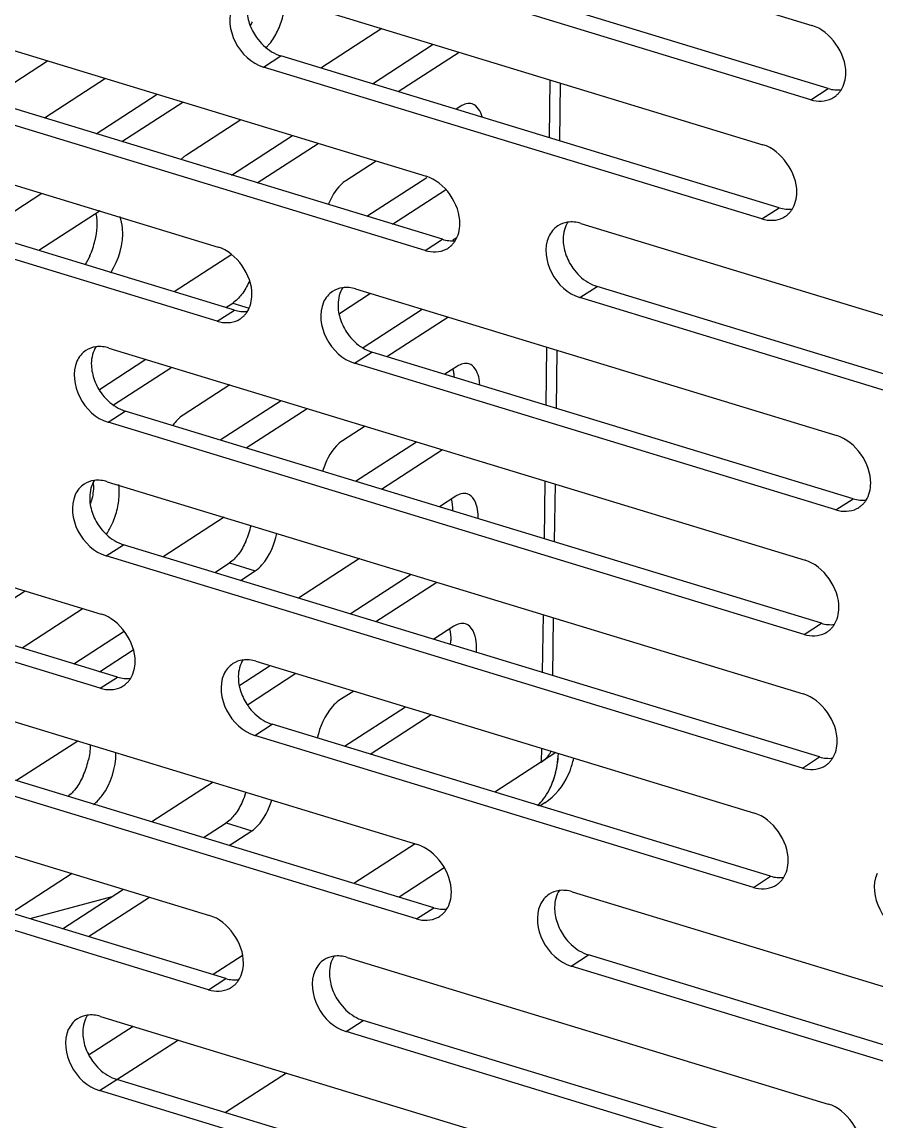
# Model space of a CAD drawing. Header units: millimetres. Extents: x -177 to 18421, y -5017 to 3255.
# Drawn here: x 13035.13 to 13045.46, y 1999.56 to 2012.85 of the extents above; entities that cross this region are included whole.
import ezdxf

# ---------------------------------------------------------------- set-up
doc = ezdxf.new("R2010")
doc.units = ezdxf.units.MM
doc.header["$LTSCALE"] = 46.255
doc.layers.get('0').update_dxf_attribs({"linetype": 'CONTINUOUS'})

msp = doc.modelspace()

# ---------------------------------------------------------------- linework, layer by layer
at = {"color": 3, "linetype": 'Continuous'}
for p, q in [((13036.266, 2015.374), (13044.681, 2012.809)), ((13044.669, 2011.911), (13036.255, 2014.476)), ((13038.063, 2013.204), (13044.089, 2011.367)), ((13033.991, 2012.822), (13040.017, 2010.986)), ((13039.367, 2012.104), (13040.104, 2012.581)), ((13044.077, 2010.469), (13038.052, 2012.306)), ((13036.027, 2011.499), (13036.765, 2011.977)), ((13031.685, 2011.903), (13037.503, 2010.13)), ((13040.005, 2010.088), (13033.98, 2011.925)), ((13037.663, 2011), (13038.401, 2011.478)), ((13037.491, 2009.232), (13031.673, 2011.005)), ((13039.299, 2010.502), (13040.025, 2010.972)), ((13041.887, 2010.416), (13047.912, 2008.579)), ((13039.165, 2009.623), (13044.982, 2007.85)), ((13037.596, 2009.398), (13037.679, 2009.452)), ((13047.901, 2007.681), (13041.875, 2009.518)), ((13039.256, 2008.915), (13039.97, 2009.378)), ((13036.183, 2008.909), (13044.598, 2006.344)), ((13036.067, 2008.408), (13036.63, 2008.773)), ((13044.971, 2006.952), (13039.153, 2008.725)), ((13037.528, 2007.797), (13038.266, 2008.274)), ((13044.587, 2005.446), (13036.172, 2008.011)), ((13039.164, 2007.298), (13039.902, 2007.776)), ((13030.064, 2007.53), (13036.09, 2005.693)), ((13036.163, 2007.293), (13044.577, 2004.728)), ((13036.078, 2004.795), (13030.053, 2006.632)), ((13044.566, 2003.83), (13036.151, 2006.395)), ((13037.461, 2006.195), (13037.639, 2006.31)), ((13039.097, 2005.696), (13039.835, 2006.174)), ((13035.757, 2005.091), (13036.368, 2005.487)), ((13037.764, 2004.833), (13038.131, 2005.071)), ((13037.96, 2005.123), (13043.985, 2003.286)), ((13033.888, 2004.742), (13039.913, 2002.905)), ((13039.029, 2004.094), (13039.767, 2004.572)), ((13043.974, 2002.388), (13037.948, 2004.225)), ((13031.581, 2003.822), (13037.399, 2002.049)), ((13039.902, 2002.007), (13033.876, 2003.844)), ((13037.326, 2002.991), (13037.599, 2003.167)), ((13037.388, 2001.151), (13031.57, 2002.924)), ((13035.623, 2001.888), (13036.36, 2002.365)), ((13036.219, 2002.274), (13035.227, 2002.008)), ((13041.783, 2002.335), (13047.808, 2000.498)), ((13039.061, 2001.542), (13044.879, 1999.769)), ((13047.797, 1999.6), (13041.771, 2001.437)), ((13036.08, 2000.829), (13044.495, 1998.264)), ((13044.867, 1998.871), (13039.05, 2000.644)), ((13044.483, 1997.366), (13036.068, 1999.931))]:
    msp.add_line(p, q, dxfattribs=at)
at = {"color": 7, "linetype": 'Continuous'}
for p, q in [((13044.878, 2012.046), (13036.463, 2014.611)), ((13039.481, 2012.771), (13038.743, 2012.293)), ((13039.678, 2012.009), (13040.416, 2012.486)), ((13034.703, 2011.903), (13035.441, 2012.381)), ((13038.052, 2012.306), (13038.26, 2012.441)), ((13044.286, 2010.604), (13038.26, 2012.441)), ((13040.214, 2010.223), (13034.188, 2012.06)), ((13036.142, 2012.167), (13035.404, 2011.689)), ((13041.514, 2012.152), (13041.505, 2011.452)), ((13041.638, 2012.114), (13041.629, 2011.414)), ((13044.669, 2011.911), (13044.878, 2012.046)), ((13036.339, 2011.404), (13037.077, 2011.882)), ((13040.435, 2011.831), (13040.379, 2011.795)), ((13037.778, 2011.668), (13037.119, 2011.241)), ((13037.975, 2010.905), (13038.713, 2011.383)), ((13037.7, 2009.367), (13031.882, 2011.14)), ((13039.414, 2011.169), (13039.045, 2010.931)), ((13034.635, 2010.301), (13035.373, 2010.779)), ((13039.611, 2010.407), (13040.253, 2010.822)), ((13044.077, 2010.469), (13044.286, 2010.604)), ((13036.076, 2010.566), (13035.337, 2010.087)), ((13040.005, 2010.088), (13040.214, 2010.223)), ((13040.388, 2010.242), (13040.341, 2010.211)), ((13037.669, 2010.039), (13036.973, 2009.588)), ((13039.346, 2009.568), (13038.97, 2009.324)), ((13041.875, 2009.518), (13042.084, 2009.653)), ((13048.109, 2007.816), (13042.084, 2009.653)), ((13037.679, 2009.452), (13037.878, 2009.392)), ((13037.491, 2009.232), (13037.7, 2009.367)), ((13039.543, 2008.805), (13040.281, 2009.283)), ((13041.473, 2008.919), (13041.464, 2008.219)), ((13041.597, 2008.882), (13041.588, 2008.182)), ((13039.153, 2008.725), (13039.362, 2008.86)), ((13045.179, 2007.087), (13039.362, 2008.86)), ((13036.237, 2008.221), (13036.942, 2008.678)), ((13040.395, 2008.688), (13040.244, 2008.591)), ((13037.643, 2008.464), (13037.079, 2008.099)), ((13036.172, 2008.011), (13036.38, 2008.146)), ((13044.795, 2005.581), (13036.38, 2008.146)), ((13037.84, 2007.702), (13038.578, 2008.179)), ((13039.279, 2007.966), (13039.005, 2007.788)), ((13039.476, 2007.203), (13040.214, 2007.681)), ((13041.452, 2007.303), (13041.443, 2006.603)), ((13041.576, 2007.265), (13041.567, 2006.565)), ((13040.375, 2007.117), (13040.177, 2006.989)), ((13044.971, 2006.952), (13045.179, 2007.087)), ((13036.287, 2004.93), (13030.261, 2006.767)), ((13037.576, 2006.862), (13036.838, 2006.385)), ((13036.151, 2006.395), (13036.36, 2006.53)), ((13044.774, 2003.965), (13036.36, 2006.53)), ((13039.211, 2006.364), (13038.474, 2005.886)), ((13037.639, 2006.31), (13037.951, 2006.215)), ((13037.772, 2006.1), (13037.951, 2006.215)), ((13039.408, 2005.601), (13040.146, 2006.079)), ((13034.433, 2005.495), (13035.171, 2005.973)), ((13035.872, 2005.759), (13035.134, 2005.281)), ((13041.431, 2005.687), (13041.422, 2004.987)), ((13041.555, 2005.649), (13041.546, 2004.949)), ((13044.587, 2005.446), (13044.795, 2005.581)), ((13040.354, 2005.546), (13040.11, 2005.387)), ((13036.069, 2004.996), (13036.477, 2005.26)), ((13036.078, 2004.795), (13036.287, 2004.93)), ((13037.857, 2004.596), (13038.443, 2004.976)), ((13039.144, 2004.762), (13038.964, 2004.646)), ((13037.948, 2004.225), (13038.157, 2004.36)), ((13044.182, 2002.523), (13038.157, 2004.36)), ((13039.341, 2003.999), (13040.079, 2004.477)), ((13035.805, 2004.157), (13035.067, 2003.679)), ((13040.11, 2002.142), (13034.085, 2003.979)), ((13041.586, 2004.017), (13040.848, 2003.54)), ((13041.411, 2004.071), (13041.409, 2003.902)), ((13044.566, 2003.83), (13044.774, 2003.965)), ((13037.441, 2003.659), (13036.703, 2003.181)), ((13041.452, 2003.411), (13041.394, 2003.373)), ((13037.599, 2003.167), (13037.91, 2003.072)), ((13037.596, 2001.286), (13031.778, 2003.059)), ((13037.638, 2002.896), (13037.91, 2003.072)), ((13039.883, 2002.914), (13039.145, 2002.436)), ((13035.737, 2002.555), (13034.999, 2002.078)), ((13040.236, 2002.623), (13039.691, 2002.27)), ((13043.974, 2002.388), (13044.182, 2002.523)), ((13035.934, 2001.793), (13036.672, 2002.27)), ((13039.902, 2002.007), (13040.11, 2002.142)), ((13037.794, 2001.562), (13037.442, 2001.333)), ((13041.771, 2001.437), (13041.98, 2001.572)), ((13048.005, 1999.735), (13041.98, 2001.572)), ((13037.388, 2001.151), (13037.596, 2001.286)), ((13039.05, 2000.644), (13039.258, 2000.779)), ((13045.076, 1999.006), (13039.258, 2000.779)), ((13036.476, 2000.708), (13035.945, 2000.364)), ((13037.022, 2000.541), (13036.28, 2000.061)), ((13038.33, 2000.143), (13037.592, 1999.665)), ((13036.068, 1999.931), (13036.277, 2000.066)), ((13044.692, 1997.501), (13036.277, 2000.066))]:
    msp.add_line(p, q, dxfattribs=at)
for centre, radius, start, end in [((13037.322, 2013.167), 0.995, 335.7867, 347.0244), ((13035.316, 2007.193), 0.995, 335.7867, 347.0244), ((13040.452, 2004.05), 1.165, 350.6453, 357.9395), ((13040.877, 2004.136), 0.943, 335.6228, 343.7728), ((13040.796, 2004.16), 1.027, 343.741, 348.2069), ((13040.826, 2003.911), 0.761, 315.3649, 320.8402)]:
    msp.add_arc(centre, radius, start, end, dxfattribs=at)
at = {"color": 3, "linetype": 'Continuous'}
for centre, radius, start, end in [((13037.095, 2013.224), 0.902, 332.4403, 335.7441), ((13044.794, 2012.176), 0.281, 297.2817, 302.9867), ((13044.795, 2012.174), 0.279, 302.9904, 307.4361), ((13044.794, 2012.176), 0.281, 307.4433, 311.4043), ((13044.202, 2010.734), 0.281, 297.2817, 302.9867), ((13044.203, 2010.732), 0.279, 302.9904, 307.4361), ((13044.202, 2010.734), 0.281, 307.4433, 311.4043), ((13035.044, 2010.43), 0.995, 335.7867, 347.0244), ((13040.13, 2010.353), 0.281, 297.2817, 302.9867), ((13040.131, 2010.351), 0.279, 302.9904, 307.4361), ((13040.13, 2010.353), 0.281, 307.4433, 311.4043), ((13037.617, 2009.495), 0.279, 302.9904, 307.4361), ((13037.616, 2009.497), 0.281, 307.4433, 311.4043), ((13037.616, 2009.497), 0.281, 297.2817, 302.9867), ((13035.304, 2007.259), 0.692, 359.2466, 1.9824), ((13035.008, 2007.287), 0.991, 344.9319, 346.9872), ((13045.096, 2007.217), 0.281, 297.2817, 302.9867), ((13045.097, 2007.215), 0.279, 302.9904, 307.4361), ((13045.095, 2007.217), 0.281, 307.4433, 311.4043), ((13036.93, 2006.977), 0.994, 335.7811, 347.6124), ((13044.711, 2005.712), 0.281, 297.2817, 302.9867), ((13044.713, 2005.71), 0.279, 302.9904, 307.4361), ((13044.711, 2005.712), 0.281, 307.4433, 311.4043), ((13039.545, 2005.382), 0.77, 355.9818, 359.2318), ((13036.203, 2005.06), 0.281, 297.2817, 302.9867), ((13036.204, 2005.058), 0.279, 302.9904, 307.4361), ((13036.203, 2005.06), 0.281, 307.4433, 311.4043), ((13034.964, 2004.145), 0.995, 335.7867, 347.0244), ((13044.691, 2004.095), 0.281, 297.2817, 302.9867), ((13044.692, 2004.094), 0.279, 302.9904, 307.4361), ((13044.69, 2004.095), 0.281, 307.4433, 311.4043), ((13040.645, 2004.009), 0.968, 340.2832, 343.7239), ((13040.695, 2003.99), 0.914, 334.0095, 340.3098), ((13036.896, 2003.831), 0.988, 335.7828, 342.6602), ((13040.829, 2003.908), 0.756, 315.2276, 316.7688), ((13044.099, 2002.653), 0.281, 297.2817, 302.9867), ((13044.1, 2002.652), 0.279, 302.9904, 307.4361), ((13044.098, 2002.653), 0.281, 307.4433, 311.4043), ((13040.026, 2002.272), 0.281, 297.2817, 302.9867), ((13040.027, 2002.271), 0.279, 302.9904, 307.4361), ((13040.026, 2002.272), 0.281, 307.4433, 311.4043), ((13037.512, 2001.416), 0.281, 297.2817, 302.9867), ((13037.513, 2001.414), 0.279, 302.9904, 307.4361), ((13037.512, 2001.416), 0.281, 307.4433, 311.4043)]:
    msp.add_arc(centre, radius, start, end, dxfattribs=at)
for points, knots in [([(13037.676, 2013.043), (13037.617, 2012.911), (13037.665, 2012.575), (13037.906, 2012.35), (13038.052, 2012.306)], [0, 0, 0, 0, 0.486189, 1, 1, 1, 1]), ([(13044.98, 2011.965), (13044.99, 2011.974), (13045.009, 2011.994), (13045.026, 2012.016), (13045.033, 2012.027)], [0, 0, 0, 0, 0.495742, 1, 1, 1, 1]), ([(13044.388, 2010.523), (13044.398, 2010.532), (13044.417, 2010.552), (13044.433, 2010.574), (13044.441, 2010.585)], [0, 0, 0, 0, 0.495742, 1, 1, 1, 1]), ([(13040.316, 2010.142), (13040.326, 2010.151), (13040.345, 2010.171), (13040.361, 2010.192), (13040.369, 2010.204)], [0, 0, 0, 0, 0.495742, 1, 1, 1, 1]), ([(13041.499, 2010.256), (13041.44, 2010.124), (13041.488, 2009.787), (13041.729, 2009.562), (13041.875, 2009.518)], [0, 0, 0, 0, 0.486189, 1, 1, 1, 1]), ([(13038.777, 2009.463), (13038.718, 2009.331), (13038.766, 2008.994), (13039.007, 2008.77), (13039.153, 2008.725)], [0, 0, 0, 0, 0.486189, 1, 1, 1, 1]), ([(13037.802, 2009.286), (13037.812, 2009.295), (13037.831, 2009.314), (13037.847, 2009.336), (13037.855, 2009.348)], [0, 0, 0, 0, 0.495742, 1, 1, 1, 1]), ([(13035.796, 2008.749), (13035.737, 2008.617), (13035.785, 2008.28), (13036.025, 2008.056), (13036.172, 2008.011)], [0, 0, 0, 0, 0.486189, 1, 1, 1, 1]), ([(13040.341, 2008.655), (13040.345, 2008.64), (13040.35, 2008.61), (13040.353, 2008.578), (13040.354, 2008.562)], [0, 0, 0, 0, 0.483018, 1, 1, 1, 1]), ([(13035.775, 2007.133), (13035.716, 2007.001), (13035.764, 2006.664), (13036.005, 2006.44), (13036.151, 2006.395)], [0, 0, 0, 0, 0.486189, 1, 1, 1, 1]), ([(13045.281, 2007.006), (13045.292, 2007.015), (13045.311, 2007.034), (13045.327, 2007.056), (13045.335, 2007.068)], [0, 0, 0, 0, 0.495742, 1, 1, 1, 1]), ([(13044.897, 2005.501), (13044.907, 2005.51), (13044.926, 2005.529), (13044.943, 2005.551), (13044.95, 2005.562)], [0, 0, 0, 0, 0.495742, 1, 1, 1, 1]), ([(13036.389, 2004.849), (13036.399, 2004.858), (13036.418, 2004.878), (13036.435, 2004.9), (13036.442, 2004.911)], [0, 0, 0, 0, 0.495742, 1, 1, 1, 1]), ([(13037.572, 2004.963), (13037.513, 2004.831), (13037.561, 2004.494), (13037.802, 2004.27), (13037.948, 2004.225)], [0, 0, 0, 0, 0.486189, 1, 1, 1, 1]), ([(13044.876, 2003.885), (13044.887, 2003.893), (13044.906, 2003.913), (13044.922, 2003.935), (13044.929, 2003.946)], [0, 0, 0, 0, 0.495742, 1, 1, 1, 1]), ([(13044.284, 2002.443), (13044.294, 2002.451), (13044.314, 2002.471), (13044.33, 2002.493), (13044.337, 2002.504)], [0, 0, 0, 0, 0.495742, 1, 1, 1, 1]), ([(13045.468, 2002.556), (13045.409, 2002.424), (13045.457, 2002.087), (13045.698, 2001.863), (13045.844, 2001.818)], [0, 0, 0, 0, 0.486189, 1, 1, 1, 1]), ([(13040.212, 2002.061), (13040.222, 2002.07), (13040.241, 2002.09), (13040.258, 2002.112), (13040.265, 2002.123)], [0, 0, 0, 0, 0.495742, 1, 1, 1, 1]), ([(13041.396, 2002.175), (13041.336, 2002.043), (13041.384, 2001.706), (13041.625, 2001.482), (13041.771, 2001.437)], [0, 0, 0, 0, 0.486189, 1, 1, 1, 1]), ([(13038.674, 2001.382), (13038.614, 2001.25), (13038.663, 2000.913), (13038.903, 2000.689), (13039.05, 2000.644)], [0, 0, 0, 0, 0.486189, 1, 1, 1, 1]), ([(13037.698, 2001.205), (13037.708, 2001.214), (13037.727, 2001.234), (13037.744, 2001.256), (13037.751, 2001.267)], [0, 0, 0, 0, 0.495742, 1, 1, 1, 1]), ([(13035.692, 2000.668), (13035.633, 2000.536), (13035.681, 2000.2), (13035.922, 1999.975), (13036.068, 1999.931)], [0, 0, 0, 0, 0.486189, 1, 1, 1, 1])]:
    msp.add_open_spline(points, degree=3, knots=knots, dxfattribs=at)
at = {"color": 7, "linetype": 'Continuous'}
for points in [[(13037.851, 2013.016), (13037.85, 2012.955), (13037.861, 2012.893), (13037.88, 2012.835)], [(13037.88, 2012.835), (13037.9, 2012.773), (13037.931, 2012.715), (13037.968, 2012.662)], [(13038.138, 2012.603), (13038.175, 2012.651), (13038.205, 2012.704), (13038.229, 2012.759)], [(13037.968, 2012.662), (13038.016, 2012.594), (13038.079, 2012.534), (13038.15, 2012.491)], [(13038.15, 2012.491), (13038.184, 2012.47), (13038.222, 2012.453), (13038.26, 2012.441)], [(13044.878, 2012.046), (13044.929, 2012.03), (13044.985, 2012.024), (13045.037, 2012.032)], [(13040.575, 2011.86), (13040.529, 2011.874), (13040.475, 2011.857), (13040.435, 2011.831)], [(13040.693, 2011.703), (13040.677, 2011.766), (13040.638, 2011.841), (13040.575, 2011.86)], [(13044.286, 2010.604), (13044.337, 2010.588), (13044.392, 2010.582), (13044.445, 2010.59)], [(13041.731, 2010.435), (13041.693, 2010.375), (13041.675, 2010.3), (13041.674, 2010.228)], [(13040.214, 2010.223), (13040.265, 2010.207), (13040.32, 2010.201), (13040.373, 2010.209)], [(13041.674, 2010.228), (13041.673, 2010.167), (13041.684, 2010.105), (13041.703, 2010.047)], [(13041.703, 2010.047), (13041.724, 2009.986), (13041.754, 2009.927), (13041.791, 2009.874)], [(13041.791, 2009.874), (13041.84, 2009.806), (13041.902, 2009.746), (13041.973, 2009.703)], [(13041.973, 2009.703), (13042.008, 2009.682), (13042.045, 2009.665), (13042.084, 2009.653)], [(13039.01, 2009.642), (13038.971, 2009.582), (13038.953, 2009.507), (13038.952, 2009.436)], [(13038.952, 2009.436), (13038.951, 2009.374), (13038.962, 2009.312), (13038.981, 2009.254)], [(13037.7, 2009.367), (13037.751, 2009.351), (13037.806, 2009.345), (13037.859, 2009.352)], [(13038.981, 2009.254), (13039.002, 2009.193), (13039.032, 2009.134), (13039.07, 2009.081)], [(13039.07, 2009.081), (13039.118, 2009.013), (13039.18, 2008.953), (13039.251, 2008.91)], [(13036.028, 2008.928), (13035.989, 2008.868), (13035.971, 2008.793), (13035.97, 2008.722)], [(13039.251, 2008.91), (13039.286, 2008.889), (13039.323, 2008.872), (13039.362, 2008.86)], [(13035.97, 2008.722), (13035.97, 2008.661), (13035.981, 2008.599), (13036, 2008.541)], [(13040.535, 2008.718), (13040.489, 2008.732), (13040.435, 2008.714), (13040.395, 2008.688)], [(13036, 2008.541), (13036.02, 2008.479), (13036.051, 2008.42), (13036.088, 2008.368)], [(13036.088, 2008.368), (13036.136, 2008.3), (13036.199, 2008.24), (13036.27, 2008.197)], [(13036.27, 2008.197), (13036.304, 2008.176), (13036.342, 2008.158), (13036.38, 2008.146)], [(13037.079, 2008.099), (13037.03, 2008.067), (13036.989, 2008.022), (13036.956, 2007.974)], [(13036.007, 2007.312), (13035.969, 2007.252), (13035.951, 2007.177), (13035.95, 2007.106)], [(13036.285, 2006.969), (13036.299, 2007.03), (13036.308, 2007.093), (13036.308, 2007.155)], [(13040.514, 2007.146), (13040.469, 2007.16), (13040.414, 2007.143), (13040.375, 2007.117)], [(13035.95, 2007.106), (13035.949, 2007.045), (13035.96, 2006.983), (13035.979, 2006.924)], [(13045.179, 2007.087), (13045.23, 2007.071), (13045.286, 2007.065), (13045.339, 2007.072)], [(13035.979, 2006.924), (13036, 2006.863), (13036.03, 2006.804), (13036.067, 2006.751)], [(13036.067, 2006.751), (13036.116, 2006.684), (13036.178, 2006.623), (13036.249, 2006.58)], [(13036.154, 2006.66), (13036.18, 2006.699), (13036.203, 2006.741), (13036.223, 2006.785)], [(13036.249, 2006.58), (13036.284, 2006.559), (13036.321, 2006.542), (13036.36, 2006.53)], [(13040.494, 2005.575), (13040.449, 2005.589), (13040.394, 2005.572), (13040.354, 2005.546)], [(13044.795, 2005.581), (13044.846, 2005.566), (13044.902, 2005.56), (13044.955, 2005.567)], [(13037.805, 2005.142), (13037.766, 2005.082), (13037.748, 2005.007), (13037.747, 2004.936)], [(13036.287, 2004.93), (13036.338, 2004.914), (13036.394, 2004.908), (13036.446, 2004.916)], [(13037.747, 2004.936), (13037.746, 2004.874), (13037.757, 2004.812), (13037.777, 2004.754)], [(13037.777, 2004.754), (13037.797, 2004.693), (13037.827, 2004.634), (13037.865, 2004.581)], [(13037.865, 2004.581), (13037.913, 2004.513), (13037.975, 2004.453), (13038.046, 2004.41)], [(13038.046, 2004.41), (13038.081, 2004.389), (13038.118, 2004.372), (13038.157, 2004.36)], [(13044.774, 2003.965), (13044.825, 2003.95), (13044.881, 2003.944), (13044.934, 2003.951)], [(13041.542, 2003.647), (13041.57, 2003.715), (13041.589, 2003.788), (13041.602, 2003.861)], [(13041.452, 2003.411), (13041.575, 2003.491), (13041.675, 2003.613), (13041.736, 2003.747)], [(13041.517, 2003.59), (13041.526, 2003.608), (13041.534, 2003.627), (13041.542, 2003.647)], [(13044.182, 2002.523), (13044.233, 2002.508), (13044.289, 2002.502), (13044.342, 2002.509)], [(13041.628, 2002.354), (13041.589, 2002.294), (13041.571, 2002.219), (13041.57, 2002.148)], [(13040.11, 2002.142), (13040.161, 2002.127), (13040.217, 2002.12), (13040.269, 2002.128)], [(13041.57, 2002.148), (13041.569, 2002.087), (13041.58, 2002.024), (13041.6, 2001.966)], [(13041.6, 2001.966), (13041.62, 2001.905), (13041.65, 2001.846), (13041.688, 2001.793)], [(13041.688, 2001.793), (13041.736, 2001.725), (13041.798, 2001.665), (13041.869, 2001.622)], [(13038.906, 2001.561), (13038.867, 2001.501), (13038.849, 2001.426), (13038.848, 2001.355)], [(13041.869, 2001.622), (13041.904, 2001.601), (13041.941, 2001.584), (13041.98, 2001.572)], [(13038.848, 2001.355), (13038.848, 2001.294), (13038.859, 2001.232), (13038.878, 2001.174)], [(13037.596, 2001.286), (13037.647, 2001.27), (13037.703, 2001.264), (13037.755, 2001.272)], [(13038.878, 2001.174), (13038.898, 2001.112), (13038.929, 2001.053), (13038.966, 2001)], [(13038.966, 2001), (13039.014, 2000.933), (13039.077, 2000.872), (13039.148, 2000.829)], [(13035.925, 2000.848), (13035.886, 2000.788), (13035.868, 2000.713), (13035.867, 2000.641)], [(13039.148, 2000.829), (13039.182, 2000.808), (13039.22, 2000.791), (13039.258, 2000.779)], [(13035.867, 2000.641), (13035.866, 2000.58), (13035.877, 2000.518), (13035.896, 2000.46)], [(13035.896, 2000.46), (13035.917, 2000.398), (13035.947, 2000.34), (13035.985, 2000.287)], [(13035.985, 2000.287), (13036.033, 2000.219), (13036.095, 2000.159), (13036.166, 2000.116)], [(13036.166, 2000.116), (13036.201, 2000.095), (13036.238, 2000.078), (13036.277, 2000.066)]]:
    msp.add_open_spline(points, degree=3, dxfattribs=at)
at = {"color": 3, "linetype": 'Continuous'}
for points in [[(13045.091, 2012.233), (13045.094, 2012.469), (13044.906, 2012.74), (13044.681, 2012.809)], [(13045.033, 2012.027), (13045.072, 2012.087), (13045.09, 2012.162), (13045.091, 2012.233)], [(13044.669, 2011.911), (13044.75, 2011.886), (13044.848, 2011.888), (13044.923, 2011.926)], [(13044.499, 2010.791), (13044.502, 2011.027), (13044.314, 2011.298), (13044.089, 2011.367)], [(13040.426, 2010.41), (13040.429, 2010.646), (13040.242, 2010.917), (13040.017, 2010.986)], [(13044.441, 2010.585), (13044.48, 2010.645), (13044.498, 2010.72), (13044.499, 2010.791)], [(13036.023, 2010.533), (13036.048, 2010.427), (13036.038, 2010.313), (13036.014, 2010.207)], [(13044.077, 2010.469), (13044.158, 2010.444), (13044.256, 2010.446), (13044.331, 2010.484)], [(13040.369, 2010.204), (13040.407, 2010.264), (13040.425, 2010.339), (13040.426, 2010.41)], [(13041.609, 2010.386), (13041.561, 2010.355), (13041.522, 2010.307), (13041.499, 2010.256)], [(13041.727, 2010.43), (13041.685, 2010.424), (13041.644, 2010.409), (13041.609, 2010.386)], [(13041.887, 2010.416), (13041.835, 2010.431), (13041.78, 2010.437), (13041.727, 2010.43)], [(13037.912, 2009.554), (13037.915, 2009.789), (13037.728, 2010.061), (13037.503, 2010.13)], [(13040.005, 2010.088), (13040.086, 2010.063), (13040.183, 2010.064), (13040.259, 2010.103)], [(13035.952, 2010.022), (13035.935, 2009.985), (13035.915, 2009.948), (13035.893, 2009.913)], [(13037.877, 2009.711), (13037.853, 2009.656), (13037.823, 2009.603), (13037.786, 2009.556)], [(13037.786, 2009.556), (13037.756, 2009.516), (13037.721, 2009.479), (13037.679, 2009.452)], [(13037.855, 2009.348), (13037.893, 2009.408), (13037.911, 2009.483), (13037.912, 2009.554)], [(13038.887, 2009.593), (13038.839, 2009.563), (13038.801, 2009.515), (13038.777, 2009.463)], [(13039.005, 2009.637), (13038.964, 2009.631), (13038.922, 2009.616), (13038.887, 2009.593)], [(13039.165, 2009.623), (13039.114, 2009.638), (13039.058, 2009.645), (13039.005, 2009.637)], [(13037.491, 2009.232), (13037.572, 2009.207), (13037.669, 2009.208), (13037.745, 2009.247)], [(13035.905, 2008.88), (13035.858, 2008.849), (13035.819, 2008.801), (13035.796, 2008.749)], [(13036.024, 2008.924), (13035.982, 2008.918), (13035.941, 2008.903), (13035.905, 2008.88)], [(13036.183, 2008.909), (13036.132, 2008.925), (13036.077, 2008.931), (13036.024, 2008.924)], [(13045.392, 2007.274), (13045.395, 2007.509), (13045.208, 2007.781), (13044.982, 2007.85)], [(13036.003, 2007.307), (13035.961, 2007.302), (13035.92, 2007.287), (13035.885, 2007.264)], [(13036.163, 2007.293), (13036.112, 2007.309), (13036.056, 2007.315), (13036.003, 2007.307)], [(13035.885, 2007.264), (13035.837, 2007.233), (13035.798, 2007.185), (13035.775, 2007.133)], [(13035.997, 2007.25), (13035.996, 2007.188), (13035.987, 2007.125), (13035.973, 2007.064)], [(13045.335, 2007.068), (13045.373, 2007.128), (13045.391, 2007.203), (13045.392, 2007.274)], [(13040.321, 2007.084), (13040.332, 2007.037), (13040.336, 2006.989), (13040.335, 2006.941)], [(13044.971, 2006.952), (13045.052, 2006.927), (13045.149, 2006.928), (13045.225, 2006.967)], [(13037.837, 2006.569), (13037.812, 2006.514), (13037.782, 2006.461), (13037.746, 2006.413)], [(13037.746, 2006.413), (13037.716, 2006.374), (13037.68, 2006.337), (13037.639, 2006.31)], [(13045.008, 2005.769), (13045.011, 2006.004), (13044.823, 2006.276), (13044.598, 2006.344)], [(13036.5, 2005.117), (13036.503, 2005.353), (13036.315, 2005.624), (13036.09, 2005.693)], [(13044.95, 2005.562), (13044.989, 2005.622), (13045.007, 2005.697), (13045.008, 2005.769)], [(13040.301, 2005.512), (13040.312, 2005.467), (13040.316, 2005.419), (13040.315, 2005.372)], [(13044.587, 2005.446), (13044.668, 2005.422), (13044.765, 2005.423), (13044.84, 2005.462)], [(13036.442, 2004.911), (13036.481, 2004.971), (13036.499, 2005.046), (13036.5, 2005.117)], [(13037.682, 2005.093), (13037.634, 2005.062), (13037.596, 2005.015), (13037.572, 2004.963)], [(13037.8, 2005.137), (13037.759, 2005.131), (13037.717, 2005.116), (13037.682, 2005.093)], [(13037.96, 2005.123), (13037.909, 2005.138), (13037.853, 2005.145), (13037.8, 2005.137)], [(13036.078, 2004.795), (13036.159, 2004.77), (13036.257, 2004.772), (13036.332, 2004.81)], [(13044.987, 2004.153), (13044.99, 2004.388), (13044.803, 2004.659), (13044.577, 2004.728)], [(13035.957, 2004.111), (13035.956, 2004.048), (13035.948, 2003.984), (13035.933, 2003.922)], [(13044.929, 2003.946), (13044.968, 2004.006), (13044.986, 2004.081), (13044.987, 2004.153)], [(13041.574, 2003.737), (13041.599, 2003.825), (13041.613, 2003.917), (13041.616, 2004.008)], [(13044.566, 2003.83), (13044.647, 2003.806), (13044.744, 2003.807), (13044.82, 2003.846)], [(13035.871, 2003.737), (13035.846, 2003.682), (13035.816, 2003.629), (13035.78, 2003.581)], [(13035.78, 2003.581), (13035.753, 2003.546), (13035.722, 2003.513), (13035.686, 2003.487)], [(13041.38, 2003.39), (13041.435, 2003.449), (13041.481, 2003.517), (13041.517, 2003.59)], [(13037.797, 2003.426), (13037.772, 2003.371), (13037.742, 2003.318), (13037.706, 2003.271)], [(13037.706, 2003.271), (13037.675, 2003.231), (13037.64, 2003.194), (13037.599, 2003.167)], [(13044.395, 2002.711), (13044.398, 2002.946), (13044.211, 2003.217), (13043.985, 2003.286)], [(13040.323, 2002.329), (13040.326, 2002.565), (13040.138, 2002.836), (13039.913, 2002.905)], [(13044.337, 2002.504), (13044.376, 2002.564), (13044.394, 2002.639), (13044.395, 2002.711)], [(13043.974, 2002.388), (13044.055, 2002.364), (13044.152, 2002.365), (13044.227, 2002.404)], [(13040.265, 2002.123), (13040.304, 2002.183), (13040.322, 2002.258), (13040.323, 2002.329)], [(13041.505, 2002.306), (13041.457, 2002.275), (13041.419, 2002.227), (13041.396, 2002.175)], [(13041.624, 2002.349), (13041.582, 2002.343), (13041.54, 2002.328), (13041.505, 2002.306)], [(13041.783, 2002.335), (13041.732, 2002.351), (13041.676, 2002.357), (13041.624, 2002.349)], [(13037.809, 2001.473), (13037.812, 2001.709), (13037.624, 2001.98), (13037.399, 2002.049)], [(13039.902, 2002.007), (13039.983, 2001.982), (13040.08, 2001.984), (13040.155, 2002.023)], [(13039.061, 2001.542), (13039.01, 2001.558), (13038.955, 2001.564), (13038.902, 2001.556)], [(13037.751, 2001.267), (13037.79, 2001.327), (13037.808, 2001.402), (13037.809, 2001.473)], [(13038.783, 2001.513), (13038.736, 2001.482), (13038.697, 2001.434), (13038.674, 2001.382)], [(13038.902, 2001.556), (13038.86, 2001.551), (13038.819, 2001.536), (13038.783, 2001.513)], [(13037.388, 2001.151), (13037.469, 2001.126), (13037.566, 2001.128), (13037.641, 2001.166)], [(13035.802, 2000.799), (13035.754, 2000.768), (13035.716, 2000.72), (13035.692, 2000.668)], [(13035.92, 2000.843), (13035.879, 2000.837), (13035.837, 2000.822), (13035.802, 2000.799)], [(13036.08, 2000.829), (13036.029, 2000.844), (13035.973, 2000.85), (13035.92, 2000.843)], [(13045.289, 1999.193), (13045.292, 1999.429), (13045.104, 1999.7), (13044.879, 1999.769)]]:
    msp.add_open_spline(points, degree=3, dxfattribs=at)
at = {"color": 7, "linetype": 'Continuous'}
for points, knots in [([(13038.08, 2012.539), (13038.09, 2012.548), (13038.111, 2012.569), (13038.129, 2012.591), (13038.138, 2012.603)], [0, 0, 0, 0, 0.484325, 1, 1, 1, 1]), ([(13037.119, 2011.241), (13037.109, 2011.235), (13037.088, 2011.219), (13037.068, 2011.201), (13037.059, 2011.192)], [0, 0, 0, 0, 0.479915, 1, 1, 1, 1]), ([(13039.045, 2010.931), (13039.024, 2010.917), (13038.932, 2010.839), (13038.871, 2010.731), (13038.835, 2010.644)], [0, 0, 0, 0, 0.210731, 1, 1, 1, 1]), ([(13036.204, 2009.818), (13036.305, 2009.974), (13036.377, 2010.22), (13036.334, 2010.456), (13036.313, 2010.5)], [0, 0, 0, 0, 0.791101, 1, 1, 1, 1]), ([(13040.666, 2008.467), (13040.664, 2008.498), (13040.654, 2008.592), (13040.597, 2008.699), (13040.535, 2008.718)], [0, 0, 0, 0, 0.320683, 1, 1, 1, 1]), ([(13039.005, 2007.788), (13038.979, 2007.771), (13038.867, 2007.672), (13038.8, 2007.532), (13038.765, 2007.42)], [0, 0, 0, 0, 0.208174, 1, 1, 1, 1]), ([(13036.308, 2007.155), (13036.309, 2007.172), (13036.308, 2007.207), (13036.304, 2007.241), (13036.302, 2007.257)], [0, 0, 0, 0, 0.515217, 1, 1, 1, 1]), ([(13040.647, 2006.846), (13040.647, 2006.883), (13040.643, 2006.991), (13040.587, 2007.124), (13040.514, 2007.146)], [0, 0, 0, 0, 0.326696, 1, 1, 1, 1]), ([(13037.951, 2006.215), (13037.981, 2006.235), (13038.112, 2006.358), (13038.183, 2006.531), (13038.213, 2006.668)], [0, 0, 0, 0, 0.207314, 1, 1, 1, 1]), ([(13040.625, 2005.233), (13040.628, 2005.275), (13040.63, 2005.395), (13040.575, 2005.551), (13040.494, 2005.575)], [0, 0, 0, 0, 0.330308, 1, 1, 1, 1]), ([(13038.964, 2004.646), (13038.934, 2004.626), (13038.804, 2004.503), (13038.732, 2004.33), (13038.702, 2004.194)], [0, 0, 0, 0, 0.207315, 1, 1, 1, 1]), ([(13035.997, 2003.392), (13036.038, 2003.421), (13036.194, 2003.596), (13036.267, 2003.835), (13036.268, 2004.016)], [0, 0, 0, 0, 0.215089, 1, 1, 1, 1]), ([(13041.409, 2003.902), (13041.424, 2003.912), (13041.451, 2003.932), (13041.476, 2003.956), (13041.486, 2003.968)], [0, 0, 0, 0, 0.524595, 1, 1, 1, 1]), ([(13041.486, 2003.968), (13041.495, 2003.979), (13041.511, 2004), (13041.523, 2004.024), (13041.527, 2004.036)], [0, 0, 0, 0, 0.521215, 1, 1, 1, 1]), ([(13037.91, 2003.072), (13037.936, 2003.089), (13038.048, 2003.189), (13038.115, 2003.33), (13038.151, 2003.442)], [0, 0, 0, 0, 0.208147, 1, 1, 1, 1])]:
    msp.add_open_spline(points, degree=3, knots=knots, dxfattribs=at)

doc.saveas('drawing.dxf')
